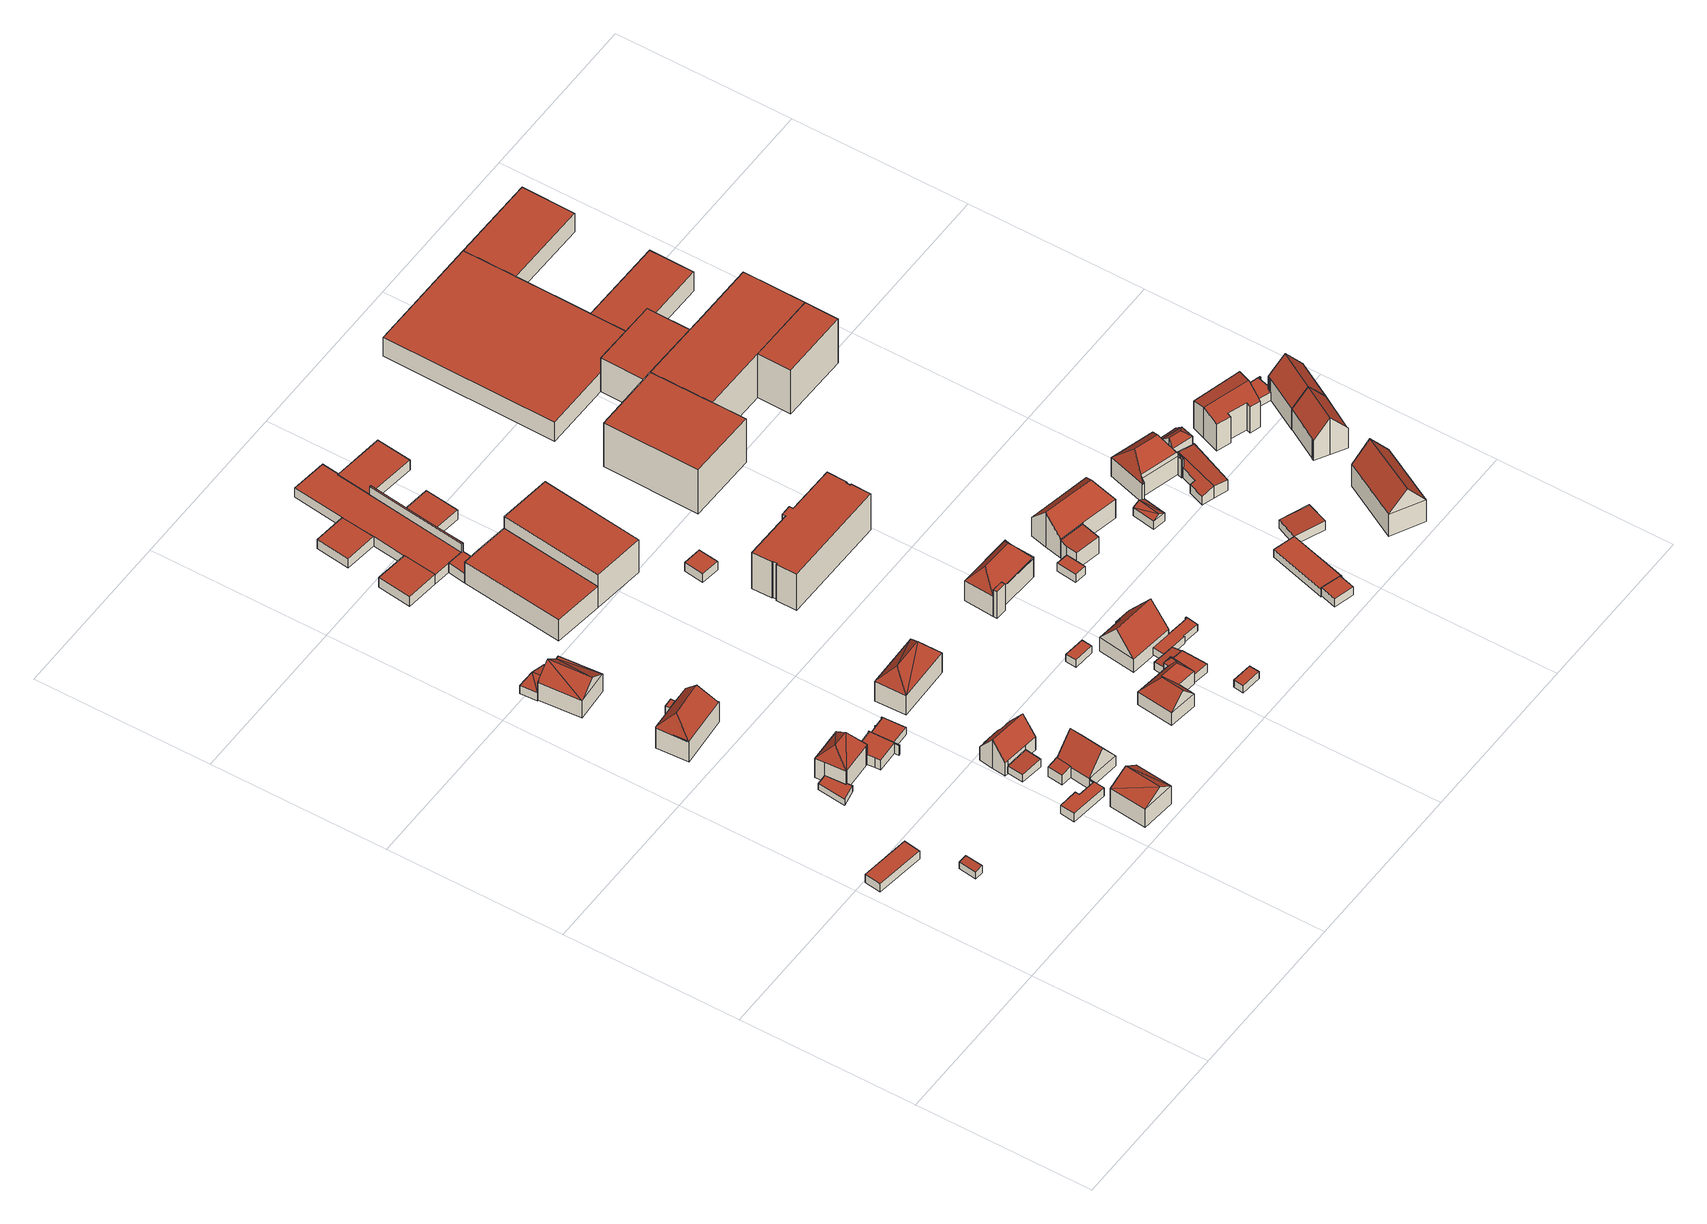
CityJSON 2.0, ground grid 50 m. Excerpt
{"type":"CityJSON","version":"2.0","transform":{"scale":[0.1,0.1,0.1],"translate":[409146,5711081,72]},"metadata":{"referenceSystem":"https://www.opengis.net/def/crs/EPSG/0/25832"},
"CityObjects":{
"building1":{"type":"Building","attributes":{"Gemeindeschluessel":"05978036","Geometrietyp2DReferenz":"3000","function":"31001_2460","roofType":"1000","measuredHeight":2.79},"geometry":[{"type":"MultiSurface","lod":"2","boundaries":[[[0,1,2,3]],[[1,4,5,2]],[[4,6,7,5]],[[6,0,3,7]],[[6,4,1,0]],[[3,2,5,7]]],"semantics":{"surfaces":[{"type":"WallSurface"},{"type":"RoofSurface"},{"type":"GroundSurface"}],"values":[0,0,0,0,1,2]}}]},
"building2":{"type":"Building","attributes":{"Gemeindeschluessel":"05978036","Geometrietyp2DReferenz":"3000","function":"31001_1310","roofType":"2100","measuredHeight":2.6},"geometry":[{"type":"MultiSurface","lod":"2","boundaries":[[[8,9,10,11]],[[9,12,13,10]],[[12,14,15,13]],[[14,8,11,15]],[[14,12,9,8]],[[11,10,13,15]]],"semantics":{"surfaces":[{"type":"WallSurface"},{"type":"RoofSurface"},{"type":"GroundSurface"}],"values":[0,0,0,0,1,2]}}]},
"building3":{"type":"Building","attributes":{"Gemeindeschluessel":"05978036","Geometrietyp2DReferenz":"3000","function":"31001_2460","roofType":"1000","measuredHeight":2.14},"geometry":[{"type":"MultiSurface","lod":"2","boundaries":[[[16,17,18,19]],[[17,20,21,18]],[[20,22,23,21]],[[22,24,25,23]],[[24,26,27,25]],[[26,16,19,27]],[[26,24,22,20,17,16]],[[19,18,21,23,25,27]]],"semantics":{"surfaces":[{"type":"WallSurface"},{"type":"RoofSurface"},{"type":"GroundSurface"}],"values":[0,0,0,0,0,0,1,2]}}]},
"building4":{"type":"Building","attributes":{"Gemeindeschluessel":"05978036","Geometrietyp2DReferenz":"3000","function":"31001_1000","roofType":"3200","measuredHeight":11.29},"geometry":[{"type":"MultiSurface","lod":"2","boundaries":[[[28,29,30,31]],[[29,32,33,30]],[[32,34,35,33]],[[34,36,37,35]],[[36,38,25,37]],[[38,39,23,25]],[[39,40,21,23]],[[40,41,42,21]],[[41,28,31,42]],[[32,29,28,43]],[[41,40,39,44]],[[28,44,43]],[[44,28,41]],[[39,43,44]],[[43,39,38,36,34,32]],[[31,30,33,35,37,25,23,21,42]]],"semantics":{"surfaces":[{"type":"WallSurface"},{"type":"RoofSurface"},{"type":"GroundSurface"}],"values":[0,0,0,0,0,0,0,0,0,1,1,1,1,1,1,2]}}]},
"building5":{"type":"Building","attributes":{"Gemeindeschluessel":"05978036","Geometrietyp2DReferenz":"3000","function":"31001_1000"},"children":["building5-1","building5-2"]},
"building5-1":{"type":"BuildingPart","attributes":{"roofType":"5000","measuredHeight":12.42},"parents":["building5"],"geometry":[{"type":"MultiSurface","lod":"2","boundaries":[[[45,46,47,48,49]],[[50,51,52,53]],[[49,54,55]],[[45,49,55,51,50,46]],[[55,54,52,51]],[[54,56,57,53,52]],[[47,58,59,60,61,48]],[[58,47,46,50,53]],[[53,50,46]],[[61,60,56,54]],[[59,58,53,57]],[[60,59,57,56]],[[48,61,54,49]],[[45,49,54]]],"semantics":{"surfaces":[{"type":"WallSurface"},{"type":"RoofSurface"},{"type":"GroundSurface"},{"type":"ClosureSurface"}],"values":[0,1,1,1,1,0,2,0,3,0,0,3,0,3]}}]},
"building5-2":{"type":"BuildingPart","attributes":{"roofType":"1000","measuredHeight":7.14},"parents":["building5"],"geometry":[{"type":"MultiSurface","lod":"2","boundaries":[[[62,63,64,65]],[[63,66,56,60,64]],[[67,62,65,59,57]],[[67,66,63,62]],[[65,64,60,59]],[[57,56,66,67]],[[59,60,56,57]]],"semantics":{"surfaces":[{"type":"WallSurface"},{"type":"RoofSurface"},{"type":"GroundSurface"},{"type":"ClosureSurface"}],"values":[0,0,0,1,2,0,3]}}]},
"building6":{"type":"Building","attributes":{"Gemeindeschluessel":"05978036","Geometrietyp2DReferenz":"3000","function":"31001_2460","roofType":"1000","measuredHeight":2.9},"geometry":[{"type":"MultiSurface","lod":"2","boundaries":[[[68,69,70,71]],[[69,72,73,70]],[[72,74,75,73]],[[74,76,77,75]],[[76,78,79,77]],[[78,80,81,79]],[[80,82,83,81]],[[82,68,71,83]],[[82,80,78,76,74,72,69,68]],[[71,70,73,75,77,79,81,83]]],"semantics":{"surfaces":[{"type":"WallSurface"},{"type":"RoofSurface"},{"type":"GroundSurface"}],"values":[0,0,0,0,0,0,0,0,1,2]}}]},
"building7":{"type":"Building","attributes":{"Gemeindeschluessel":"05978036","Geometrietyp2DReferenz":"3000","function":"31001_1000","roofType":"5000","measuredHeight":9.85},"geometry":[{"type":"MultiSurface","lod":"2","boundaries":[[[84,85,86,87]],[[85,88,89,86]],[[88,90,91,89]],[[90,92,93,91]],[[92,84,87,93]],[[85,90,88]],[[85,94,90]],[[94,85,95]],[[95,92,94]],[[92,95,84]],[[85,84,95]],[[92,90,94]],[[87,86,89,91,93]]],"semantics":{"surfaces":[{"type":"WallSurface"},{"type":"RoofSurface"},{"type":"GroundSurface"}],"values":[0,0,0,0,0,1,1,1,1,1,0,0,2]}}]},
"building8":{"type":"Building","attributes":{"Gemeindeschluessel":"05978036","Geometrietyp2DReferenz":"3000","function":"31001_1000","roofType":"1000","measuredHeight":3.39},"geometry":[{"type":"MultiSurface","lod":"2","boundaries":[[[96,97,98,99]],[[97,100,101,98]],[[100,102,103,101]],[[102,104,105,103]],[[104,106,107,105]],[[106,108,109,107]],[[108,110,111,109]],[[110,112,113,111]],[[112,114,115,113]],[[114,116,117,115]],[[116,118,119,117]],[[118,120,121,119]],[[120,96,99,121]],[[120,118,116,114,112,110,108,106,104,102,100,97,96]],[[99,98,101,103,105,107,109,111,113,115,117,119,121]]],"semantics":{"surfaces":[{"type":"WallSurface"},{"type":"RoofSurface"},{"type":"GroundSurface"}],"values":[0,0,0,0,0,0,0,0,0,0,0,0,0,1,2]}}]},
"building9":{"type":"Building","attributes":{"Gemeindeschluessel":"05978036","Geometrietyp2DReferenz":"3000","function":"31001_2460","roofType":"3100","measuredHeight":3.76},"geometry":[{"type":"MultiSurface","lod":"2","boundaries":[[[122,123,124,125]],[[123,126,127,124]],[[126,128,129,127]],[[128,122,125,129]],[[126,123,130]],[[122,128,131]],[[130,122,131]],[[122,130,123]],[[126,131,128]],[[131,126,130]],[[125,124,127,129]]],"semantics":{"surfaces":[{"type":"WallSurface"},{"type":"RoofSurface"},{"type":"GroundSurface"}],"values":[0,0,0,0,0,0,1,1,1,1,2]}}]},
"building10":{"type":"Building","attributes":{"Gemeindeschluessel":"05978036","Geometrietyp2DReferenz":"3000","function":"31001_1000","roofType":"3100","measuredHeight":9.38},"geometry":[{"type":"MultiSurface","lod":"2","boundaries":[[[132,133,134,135]],[[133,136,137,134]],[[136,138,139,137]],[[138,132,135,139]],[[136,133,140]],[[132,138,141]],[[133,141,140]],[[141,133,132]],[[140,138,136]],[[138,140,141]],[[135,134,137,139]]],"semantics":{"surfaces":[{"type":"WallSurface"},{"type":"RoofSurface"},{"type":"GroundSurface"}],"values":[0,0,0,0,0,0,1,1,1,1,2]}}]},
"building11":{"type":"Building","attributes":{"Gemeindeschluessel":"05978036","Geometrietyp2DReferenz":"3000","function":"31001_2460","roofType":"2100","measuredHeight":2.69},"geometry":[{"type":"MultiSurface","lod":"2","boundaries":[[[142,143,144,145]],[[143,146,147,144]],[[146,148,149,147]],[[148,142,145,149]],[[148,146,143,142]],[[145,144,147,149]]],"semantics":{"surfaces":[{"type":"WallSurface"},{"type":"RoofSurface"},{"type":"GroundSurface"}],"values":[0,0,0,0,1,2]}}]},
"building12":{"type":"Building","attributes":{"Gemeindeschluessel":"05978036","Geometrietyp2DReferenz":"3000","function":"31001_2460","roofType":"1000","measuredHeight":2.43},"geometry":[{"type":"MultiSurface","lod":"2","boundaries":[[[150,151,111,152]],[[151,153,109,111]],[[153,154,155,109]],[[154,156,157,155]],[[156,158,159,157]],[[158,160,161,159]],[[160,162,163,161]],[[162,164,165,163]],[[164,166,167,165]],[[166,150,152,167]],[[166,164,162,160,158,156,154,153,151,150]],[[152,111,109,155,157,159,161,163,165,167]]],"semantics":{"surfaces":[{"type":"WallSurface"},{"type":"RoofSurface"},{"type":"GroundSurface"}],"values":[0,0,0,0,0,0,0,0,0,0,1,2]}}]},
"building13":{"type":"Building","attributes":{"Gemeindeschluessel":"05978036","Geometrietyp2DReferenz":"3000","function":"31001_1000","roofType":"3100","measuredHeight":9.82},"geometry":[{"type":"MultiSurface","lod":"2","boundaries":[[[168,169,170,171]],[[169,172,173,170]],[[172,174,175,173]],[[174,176,177,175]],[[176,178,179,177]],[[178,180,181,179]],[[180,182,183,181]],[[182,184,185,183]],[[184,186,187,185]],[[186,188,189,187]],[[188,190,191,189]],[[190,168,171,191]],[[186,184,182,180,178,176,174,172]],[[172,169,168,190,188,186]],[[171,170,173,175,177,179,181,183,185,187,189,191]]],"semantics":{"surfaces":[{"type":"WallSurface"},{"type":"RoofSurface"},{"type":"GroundSurface"}],"values":[0,0,0,0,0,0,0,0,0,0,0,0,1,1,2]}}]},
"building14":{"type":"Building","attributes":{"Gemeindeschluessel":"05978036","Geometrietyp2DReferenz":"3000","function":"31001_1000"},"children":["building14-1","building14-2"]},
"building14-1":{"type":"BuildingPart","attributes":{"roofType":"2100","measuredHeight":3.89},"parents":["building14"],"geometry":[{"type":"MultiSurface","lod":"2","boundaries":[[[192,193,194,195,196]],[[193,197,198,194]],[[197,199,200,201,198]],[[199,197,193,192]],[[195,194,198,201]],[[196,200,199,192]],[[196,195,201,200]]],"semantics":{"surfaces":[{"type":"WallSurface"},{"type":"RoofSurface"},{"type":"GroundSurface"},{"type":"ClosureSurface"}],"values":[0,0,0,1,2,0,3]}}]},
"building14-2":{"type":"BuildingPart","attributes":{"roofType":"3100","measuredHeight":9.96},"parents":["building14"],"geometry":[{"type":"MultiSurface","lod":"2","boundaries":[[[200,202,203,201]],[[202,204,205,203]],[[204,206,207,205]],[[206,208,209,207]],[[208,196,195,209]],[[196,208,210,211,212,200]],[[202,212,211,204]],[[206,210,208]],[[204,211,210,206]],[[200,212,202]],[[195,201,203,205,207,209]],[[201,195,196,200]]],"semantics":{"surfaces":[{"type":"WallSurface"},{"type":"RoofSurface"},{"type":"GroundSurface"},{"type":"ClosureSurface"}],"values":[0,0,0,0,0,1,1,0,0,0,2,3]}}]},
"building15":{"type":"Building","attributes":{"Gemeindeschluessel":"05978036","Geometrietyp2DReferenz":"3000","function":"31001_1000","roofType":"3200","measuredHeight":11.88},"geometry":[{"type":"MultiSurface","lod":"2","boundaries":[[[213,214,215,216]],[[214,217,218,215]],[[217,219,220,218]],[[219,213,216,220]],[[217,214,221]],[[213,219,222]],[[214,222,221]],[[222,214,213]],[[219,221,222]],[[221,219,217]],[[216,215,218,220]]],"semantics":{"surfaces":[{"type":"WallSurface"},{"type":"RoofSurface"},{"type":"GroundSurface"}],"values":[0,0,0,0,1,1,1,1,1,1,2]}}]},
"building16":{"type":"Building","attributes":{"Gemeindeschluessel":"05978036","Geometrietyp2DReferenz":"3000","function":"31001_3021"},"children":["building16-1","building16-2"]},
"building16-1":{"type":"BuildingPart","attributes":{"roofType":"1000","measuredHeight":11.34},"parents":["building16"],"geometry":[{"type":"MultiSurface","lod":"2","boundaries":[[[223,224,225,226,227]],[[228,229,230,231,232]],[[229,223,227,230]],[[229,228,224,223]],[[227,226,231,230]],[[232,225,224,228]],[[232,231,226,225]]],"semantics":{"surfaces":[{"type":"WallSurface"},{"type":"RoofSurface"},{"type":"GroundSurface"},{"type":"ClosureSurface"}],"values":[0,0,0,1,2,0,3]}}]},
"building16-2":{"type":"BuildingPart","attributes":{"roofType":"1000","measuredHeight":7.27},"parents":["building16"],"geometry":[{"type":"MultiSurface","lod":"2","boundaries":[[[233,234,235,236]],[[234,237,238,235]],[[237,232,231,238]],[[225,233,236,226]],[[225,232,237,234,233]],[[236,235,238,231,226]],[[226,231,232,225]]],"semantics":{"surfaces":[{"type":"WallSurface"},{"type":"RoofSurface"},{"type":"GroundSurface"},{"type":"ClosureSurface"}],"values":[0,0,0,0,1,2,3]}}]},
"building17":{"type":"Building","attributes":{"Gemeindeschluessel":"05978036","Geometrietyp2DReferenz":"3000","function":"51009_1610"},"children":["building17-1","building17-2","building17-3","building17-4","building17-5","building17-6"]},
"building17-1":{"type":"BuildingPart","attributes":{"roofType":"9999","measuredHeight":6.06},"parents":["building17"],"geometry":[{"type":"MultiSurface","lod":"2","boundaries":[[[239,240,241,242,243,244]],[[245,246,239,244]],[[244,243,247,248,245]],[[243,242,249,250,247]],[[251,249,242,241]],[[241,240,252,253,251]],[[240,239,254,252]],[[245,248,254,246]],[[251,253,250,249]],[[254,248,247,250,253,252]]],"semantics":{"surfaces":[{"type":"RoofSurface"},{"type":"WallSurface"},{"type":"GroundSurface"}],"values":[0,1,1,1,1,1,1,1,1,2]}}]},
"building17-2":{"type":"BuildingPart","attributes":{"roofType":"1000","measuredHeight":3.27},"parents":["building17"],"geometry":[{"type":"MultiSurface","lod":"2","boundaries":[[[255,256,238,247]],[[256,257,235,238]],[[257,258,259,260,235]],[[258,257,256,255,261]],[[247,238,235,260,250]],[[249,259,258,261]],[[247,250,249,261,255]],[[249,250,260,259]]],"semantics":{"surfaces":[{"type":"WallSurface"},{"type":"RoofSurface"},{"type":"GroundSurface"},{"type":"ClosureSurface"}],"values":[0,0,0,1,2,0,3,3]}}]},
"building17-3":{"type":"BuildingPart","attributes":{"roofType":"1000","measuredHeight":3.23},"parents":["building17"],"geometry":[{"type":"MultiSurface","lod":"2","boundaries":[[[259,262,263,260]],[[264,265,266,267]],[[268,269,270,271]],[[268,272,273,269]],[[272,274,275,273]],[[274,276,277,275]],[[276,278,279,277]],[[278,251,253,279]],[[251,278,276,274,272,268,271,265,264,262,259,249]],[[250,260,263,267,266,270,269,273,275,277,279,253]],[[250,249,259,260]],[[267,263,262,264]],[[271,270,266,265]],[[250,253,251,249]]],"semantics":{"surfaces":[{"type":"WallSurface"},{"type":"RoofSurface"},{"type":"GroundSurface"},{"type":"ClosureSurface"}],"values":[0,0,0,0,0,0,0,0,1,2,3,3,3,3]}}]},
"building17-4":{"type":"BuildingPart","attributes":{"roofType":"1000","measuredHeight":3.2},"parents":["building17"],"geometry":[{"type":"MultiSurface","lod":"2","boundaries":[[[265,280,281,266]],[[280,282,283,281]],[[282,268,269,283]],[[268,271,270,269]],[[271,268,282,280,265]],[[266,281,283,269,270]],[[266,270,271,265]]],"semantics":{"surfaces":[{"type":"WallSurface"},{"type":"RoofSurface"},{"type":"GroundSurface"},{"type":"ClosureSurface"}],"values":[0,0,0,0,1,2,3]}}]},
"building17-5":{"type":"BuildingPart","attributes":{"roofType":"1000","measuredHeight":3.27},"parents":["building17"],"geometry":[{"type":"MultiSurface","lod":"2","boundaries":[[[284,285,286,263,262]],[[285,287,288,286]],[[287,289,264,267,288]],[[289,287,285,284]],[[263,286,288,267]],[[262,264,289,284]],[[262,263,267,264]]],"semantics":{"surfaces":[{"type":"WallSurface"},{"type":"RoofSurface"},{"type":"GroundSurface"},{"type":"ClosureSurface"}],"values":[0,0,0,1,2,0,3]}}]},
"building17-6":{"type":"BuildingPart","attributes":{"roofType":"1000","measuredHeight":3.23},"parents":["building17"],"geometry":[{"type":"MultiSurface","lod":"2","boundaries":[[[246,290,291,254]],[[290,292,293,291]],[[292,245,248,293]],[[245,292,290,246]],[[254,291,293,248]],[[254,248,245,246]]],"semantics":{"surfaces":[{"type":"WallSurface"},{"type":"RoofSurface"},{"type":"GroundSurface"},{"type":"ClosureSurface"}],"values":[0,0,0,1,2,3]}}]},
"building18":{"type":"Building","attributes":{"Gemeindeschluessel":"05978036","Geometrietyp2DReferenz":"3000","function":"31001_1000","roofType":"5000","measuredHeight":8.84},"geometry":[{"type":"MultiSurface","lod":"2","boundaries":[[[294,295,296,297]],[[295,298,299,296]],[[298,300,301,299]],[[300,302,303,301]],[[302,304,305,303]],[[304,306,307,305]],[[306,308,309,307]],[[308,294,297,309]],[[310,311,312,313,308,306]],[[314,310,306,304]],[[314,304,302]],[[311,310,314,302,300]],[[312,311,300,298]],[[315,313,312,298,295]],[[315,295,294]],[[313,315,294,308]],[[297,296,299,301,303,305,307,309]]],"semantics":{"surfaces":[{"type":"WallSurface"},{"type":"RoofSurface"},{"type":"GroundSurface"}],"values":[0,0,0,0,0,0,0,0,1,1,0,1,1,1,1,1,2]}}]},
"building19":{"type":"Building","attributes":{"Gemeindeschluessel":"05978036","Geometrietyp2DReferenz":"3000","function":"31001_2460","roofType":"1000","measuredHeight":2.48},"geometry":[{"type":"MultiSurface","lod":"2","boundaries":[[[316,317,318,319]],[[317,320,321,318]],[[320,322,323,321]],[[322,316,319,323]],[[322,320,317,316]],[[319,318,321,323]]],"semantics":{"surfaces":[{"type":"WallSurface"},{"type":"RoofSurface"},{"type":"GroundSurface"}],"values":[0,0,0,0,1,2]}}]},
"building20":{"type":"Building","attributes":{"Gemeindeschluessel":"05978036","Geometrietyp2DReferenz":"3000","function":"51009_1610","roofType":"1000","measuredHeight":2.85},"geometry":[{"type":"MultiSurface","lod":"2","boundaries":[[[324,325,326,327]],[[325,328,329,326]],[[328,330,331,329]],[[330,332,333,331]],[[332,324,327,333]],[[332,330,328,325,324]],[[327,326,329,331,333]]],"semantics":{"surfaces":[{"type":"WallSurface"},{"type":"RoofSurface"},{"type":"GroundSurface"}],"values":[0,0,0,0,0,1,2]}}]},
"building21":{"type":"Building","attributes":{"Gemeindeschluessel":"05978036","Geometrietyp2DReferenz":"3000","function":"31001_2460","roofType":"1000","measuredHeight":2.46},"geometry":[{"type":"MultiSurface","lod":"2","boundaries":[[[334,335,336,337]],[[335,338,339,336]],[[338,340,341,339]],[[340,334,337,341]],[[340,338,335,334]],[[337,336,339,341]]],"semantics":{"surfaces":[{"type":"WallSurface"},{"type":"RoofSurface"},{"type":"GroundSurface"}],"values":[0,0,0,0,1,2]}}]},
"building22":{"type":"Building","attributes":{"Gemeindeschluessel":"05978036","Geometrietyp2DReferenz":"3000","function":"31001_2460","roofType":"2100","measuredHeight":2.98},"geometry":[{"type":"MultiSurface","lod":"2","boundaries":[[[342,343,344,297]],[[343,345,346,344]],[[345,347,348,346]],[[347,349,350,348]],[[349,351,296,350]],[[351,342,297,296]],[[351,349,347,345,343,342]],[[297,344,346,348,350,296]]],"semantics":{"surfaces":[{"type":"WallSurface"},{"type":"RoofSurface"},{"type":"GroundSurface"}],"values":[0,0,0,0,0,0,1,2]}}]},
"building23":{"type":"Building","attributes":{"Gemeindeschluessel":"05978036","Geometrietyp2DReferenz":"3000","function":"31001_2460","roofType":"1000","measuredHeight":2.88},"geometry":[{"type":"MultiSurface","lod":"2","boundaries":[[[352,353,354,355]],[[353,356,357,354]],[[356,358,359,357]],[[358,352,355,359]],[[358,356,353,352]],[[355,354,357,359]]],"semantics":{"surfaces":[{"type":"WallSurface"},{"type":"RoofSurface"},{"type":"GroundSurface"}],"values":[0,0,0,0,1,2]}}]},
"building24":{"type":"Building","attributes":{"Gemeindeschluessel":"05978036","Geometrietyp2DReferenz":"3000","function":"31001_1000","roofType":"5000","measuredHeight":11.38},"geometry":[{"type":"MultiSurface","lod":"2","boundaries":[[[360,361,362,363]],[[361,364,365,362]],[[364,366,367,365]],[[366,368,369,367]],[[368,370,371,369]],[[370,360,363,371]],[[372,368,366,364,361,373]],[[370,372,373,360]],[[361,360,373]],[[370,368,372]],[[363,362,365,367,369,371]]],"semantics":{"surfaces":[{"type":"WallSurface"},{"type":"RoofSurface"},{"type":"GroundSurface"}],"values":[0,0,0,0,0,0,1,1,0,0,2]}}]},
"building25":{"type":"Building","attributes":{"Gemeindeschluessel":"05978036","Geometrietyp2DReferenz":"3000","function":"31001_2460","roofType":"1000","measuredHeight":2.45},"geometry":[{"type":"MultiSurface","lod":"2","boundaries":[[[374,375,376,377]],[[375,378,379,376]],[[378,380,381,379]],[[380,382,383,381]],[[382,384,385,383]],[[384,386,387,385]],[[386,388,389,387]],[[388,390,391,389]],[[390,392,393,391]],[[392,374,377,393]],[[392,390,388,386,384,382,380,378,375,374]],[[377,376,379,381,383,385,387,389,391,393]]],"semantics":{"surfaces":[{"type":"WallSurface"},{"type":"RoofSurface"},{"type":"GroundSurface"}],"values":[0,0,0,0,0,0,0,0,0,0,1,2]}}]},
"building26":{"type":"Building","attributes":{"Gemeindeschluessel":"05978036","Geometrietyp2DReferenz":"3000","function":"31001_3021","roofType":"1000","measuredHeight":3.35},"geometry":[{"type":"MultiSurface","lod":"2","boundaries":[[[394,395,396,397]],[[395,398,399,396]],[[398,400,401,399]],[[400,402,403,401]],[[402,404,405,403]],[[404,394,397,405]],[[404,402,400,398,395,394]],[[397,396,399,401,403,405]]],"semantics":{"surfaces":[{"type":"WallSurface"},{"type":"RoofSurface"},{"type":"GroundSurface"}],"values":[0,0,0,0,0,0,1,2]}}]},
"building27":{"type":"Building","attributes":{"Gemeindeschluessel":"05978036","Geometrietyp2DReferenz":"3000","function":"31001_3010","roofType":"1000","measuredHeight":12.51},"geometry":[{"type":"MultiSurface","lod":"2","boundaries":[[[406,407,408,409]],[[407,410,411,408]],[[410,412,413,411]],[[412,414,415,413]],[[414,416,417,415]],[[416,418,419,417]],[[418,420,421,419]],[[420,422,423,421]],[[422,424,425,423]],[[424,426,427,425]],[[426,428,429,427]],[[428,430,431,429]],[[430,432,433,431]],[[432,434,435,433]],[[434,436,437,435]],[[436,406,409,437]],[[436,434,432,430,428,426,424,422,420,418,416,414,412,410,407,406]],[[409,408,411,413,415,417,419,421,423,425,427,429,431,433,435,437]]],"semantics":{"surfaces":[{"type":"WallSurface"},{"type":"RoofSurface"},{"type":"GroundSurface"}],"values":[0,0,0,0,0,0,0,0,0,0,0,0,0,0,0,0,1,2]}}]},
"building28":{"type":"Building","attributes":{"Gemeindeschluessel":"05978036","Geometrietyp2DReferenz":"3000","function":"31001_1000"},"children":["building28-1","building28-2"]},
"building28-1":{"type":"BuildingPart","attributes":{"roofType":"1000","measuredHeight":9.23},"parents":["building28"],"geometry":[{"type":"MultiSurface","lod":"2","boundaries":[[[438,439,440,441]],[[439,442,443,444,440]],[[445,438,441,446,447]],[[445,442,439,438]],[[441,440,444,446]],[[447,443,442,445]],[[446,444,443,447]]],"semantics":{"surfaces":[{"type":"WallSurface"},{"type":"RoofSurface"},{"type":"GroundSurface"},{"type":"ClosureSurface"}],"values":[0,0,0,1,2,0,3]}}]},
"building28-2":{"type":"BuildingPart","attributes":{"roofType":"5000","measuredHeight":11.9},"parents":["building28"],"geometry":[{"type":"MultiSurface","lod":"2","boundaries":[[[443,448,449,444]],[[448,450,451,449]],[[450,452,453,454,451]],[[452,450,455,456,453]],[[457,448,443]],[[457,456,455,448]],[[453,456,457,443,447]],[[450,448,455]],[[454,446,444,449,451]],[[446,454,453,447]],[[444,446,447,443]],[[453,452,447]]],"semantics":{"surfaces":[{"type":"WallSurface"},{"type":"RoofSurface"},{"type":"GroundSurface"},{"type":"ClosureSurface"}],"values":[0,0,0,1,1,1,1,0,2,0,3,3]}}]},
"building29":{"type":"Building","attributes":{"Gemeindeschluessel":"05978036","Geometrietyp2DReferenz":"3000","function":"31001_2460","roofType":"1000","measuredHeight":2.79},"geometry":[{"type":"MultiSurface","lod":"2","boundaries":[[[458,459,460,461]],[[459,462,463,460]],[[462,464,465,463]],[[464,466,467,465]],[[466,458,461,467]],[[466,464,462,459,458]],[[461,460,463,465,467]]],"semantics":{"surfaces":[{"type":"WallSurface"},{"type":"RoofSurface"},{"type":"GroundSurface"}],"values":[0,0,0,0,0,1,2]}}]},
"building30":{"type":"Building","attributes":{"Gemeindeschluessel":"05978036","Geometrietyp2DReferenz":"3000","function":"31001_2460","roofType":"1000","measuredHeight":2.77},"geometry":[{"type":"MultiSurface","lod":"2","boundaries":[[[468,469,470,471]],[[469,472,473,470]],[[472,474,475,473]],[[474,468,471,475]],[[474,472,469,468]],[[471,470,473,475]]],"semantics":{"surfaces":[{"type":"WallSurface"},{"type":"RoofSurface"},{"type":"GroundSurface"}],"values":[0,0,0,0,1,2]}}]},
"building31":{"type":"Building","attributes":{"Gemeindeschluessel":"05978036","Geometrietyp2DReferenz":"3000","function":"31001_1000"},"children":["building31-1","building31-2"]},
"building31-1":{"type":"BuildingPart","attributes":{"roofType":"2100","measuredHeight":6.04},"parents":["building31"],"geometry":[{"type":"MultiSurface","lod":"2","boundaries":[[[476,477,478,479]],[[477,480,481,478]],[[480,482,483,481]],[[484,476,479,485]],[[484,482,480,477,476]],[[479,478,481,483,485]],[[485,483,482,484]]],"semantics":{"surfaces":[{"type":"WallSurface"},{"type":"RoofSurface"},{"type":"GroundSurface"},{"type":"ClosureSurface"}],"values":[0,0,0,0,1,2,3]}}]},
"building31-2":{"type":"BuildingPart","attributes":{"roofType":"5000","measuredHeight":11.86},"parents":["building31"],"geometry":[{"type":"MultiSurface","lod":"2","boundaries":[[[486,487,488,489]],[[487,490,491,488]],[[490,492,493,491]],[[492,494,484,485,493]],[[495,486,489,483,482]],[[492,490,496]],[[490,487,486,496]],[[486,495,494,492,496]],[[489,488,491,493,485,483]],[[482,484,494,495]],[[482,483,485,484]]],"semantics":{"surfaces":[{"type":"WallSurface"},{"type":"RoofSurface"},{"type":"GroundSurface"},{"type":"ClosureSurface"}],"values":[0,0,0,0,0,1,1,1,2,0,3]}}]},
"building32":{"type":"Building","attributes":{"Gemeindeschluessel":"05978036","Geometrietyp2DReferenz":"3000","function":"31001_2460","roofType":"1000","measuredHeight":2.61},"geometry":[{"type":"MultiSurface","lod":"2","boundaries":[[[497,498,499,500]],[[498,501,502,499]],[[501,503,504,502]],[[503,505,506,504]],[[505,497,500,506]],[[505,503,501,498,497]],[[500,499,502,504,506]]],"semantics":{"surfaces":[{"type":"WallSurface"},{"type":"RoofSurface"},{"type":"GroundSurface"}],"values":[0,0,0,0,0,1,2]}}]},
"building33":{"type":"Building","attributes":{"Gemeindeschluessel":"05978036","Geometrietyp2DReferenz":"3000","function":"31001_2460","roofType":"3100","measuredHeight":3.88},"geometry":[{"type":"MultiSurface","lod":"2","boundaries":[[[507,508,509,510]],[[508,511,512,509]],[[511,513,514,512]],[[513,507,510,514]],[[511,508,515]],[[507,513,516]],[[516,508,507]],[[508,516,515]],[[513,515,516]],[[515,513,511]],[[510,509,512,514]]],"semantics":{"surfaces":[{"type":"WallSurface"},{"type":"RoofSurface"},{"type":"GroundSurface"}],"values":[0,0,0,0,0,0,1,1,1,1,2]}}]},
"building34":{"type":"Building","attributes":{"Gemeindeschluessel":"05978036","Geometrietyp2DReferenz":"3000","function":"31001_2460","roofType":"2100","measuredHeight":3.1},"geometry":[{"type":"MultiSurface","lod":"2","boundaries":[[[517,518,519,520]],[[518,501,521,519]],[[501,522,523,521]],[[522,517,520,523]],[[522,501,518,517]],[[520,519,521,523]]],"semantics":{"surfaces":[{"type":"WallSurface"},{"type":"RoofSurface"},{"type":"GroundSurface"}],"values":[0,0,0,0,1,2]}}]},
"building35":{"type":"Building","attributes":{"Gemeindeschluessel":"05978036","Geometrietyp2DReferenz":"3000","function":"31001_1000","roofType":"5000","measuredHeight":12.34},"geometry":[{"type":"MultiSurface","lod":"2","boundaries":[[[524,525,526,527]],[[525,528,529,526]],[[528,530,531,529]],[[530,532,533,531]],[[532,534,535,533]],[[534,536,537,535]],[[536,538,539,537]],[[538,540,541,539]],[[540,542,543,541]],[[542,544,545,543]],[[544,524,527,545]],[[540,538,536,546,547,548,549,542]],[[550,551,552,534,532]],[[546,536,534,552]],[[530,551,547,546,552,551,550]],[[542,549,524,544]],[[530,550,532]],[[528,551,530]],[[525,548,547,551,528]],[[524,549,548,525]],[[527,526,529,531,533,535,537,539,541,543,545]]],"semantics":{"surfaces":[{"type":"WallSurface"},{"type":"RoofSurface"},{"type":"GroundSurface"}],"values":[0,0,0,0,0,0,0,0,0,0,0,1,1,1,1,1,0,0,0,0,2]}}]},
"building36":{"type":"Building","attributes":{"Gemeindeschluessel":"05978036","Geometrietyp2DReferenz":"3000","function":"31001_1000","roofType":"3100","measuredHeight":4.16},"geometry":[{"type":"MultiSurface","lod":"2","boundaries":[[[553,554,545,555]],[[554,556,543,545]],[[556,557,541,543]],[[557,558,559,541]],[[558,560,561,559]],[[560,562,563,561]],[[562,564,565,563]],[[564,566,567,565]],[[566,568,569,567]],[[568,570,571,569]],[[570,553,555,571]],[[566,564,562,560,558]],[[558,557,556,554,553,570,568,566]],[[555,545,543,541,559,561,563,565,567,569,571]]],"semantics":{"surfaces":[{"type":"WallSurface"},{"type":"RoofSurface"},{"type":"GroundSurface"}],"values":[0,0,0,0,0,0,0,0,0,0,0,1,1,2]}}]},
"building37":{"type":"Building","attributes":{"name":"Medienzentrum","Gemeindeschluessel":"05978036","Geometrietyp2DReferenz":"3000","function":"31001_3021"},"children":["building37-1","building37-2","building37-3","building37-4","building37-5","building37-6","building37-7"]},
"building37-1":{"type":"BuildingPart","attributes":{"roofType":"1000","measuredHeight":6.6},"parents":["building37"],"geometry":[{"type":"MultiSurface","lod":"2","boundaries":[[[572,573,574,575]],[[576,577,578,579,580]],[[577,572,575,578]],[[577,576,581,573,572]],[[575,574,582,579,578]],[[582,574,573,581,583]],[[580,583,581,576]],[[580,579,582,583]]],"semantics":{"surfaces":[{"type":"WallSurface"},{"type":"RoofSurface"},{"type":"GroundSurface"},{"type":"ClosureSurface"}],"values":[0,0,0,1,2,3,0,3]}}]},
"building37-2":{"type":"BuildingPart","attributes":{"roofType":"1000","measuredHeight":15.23},"parents":["building37"],"geometry":[{"type":"MultiSurface","lod":"2","boundaries":[[[584,585,586,587]],[[584,588,589,585]],[[588,590,591,589]],[[590,588,584,587]],[[586,585,589,591]],[[587,586,591,590]]],"semantics":{"surfaces":[{"type":"WallSurface"},{"type":"RoofSurface"},{"type":"GroundSurface"},{"type":"ClosureSurface"}],"values":[0,0,0,1,2,3]}}]},
"building37-3":{"type":"BuildingPart","attributes":{"roofType":"1000","measuredHeight":11.52},"parents":["building37"],"geometry":[{"type":"MultiSurface","lod":"2","boundaries":[[[592,593,594,595,596]],[[597,598,599,574,573]],[[597,593,592,598]],[[599,596,595,582,574]],[[596,599,598,592]],[[573,581,583,594,593,597]],[[573,574,582,583,581]],[[583,582,595,594]]],"semantics":{"surfaces":[{"type":"WallSurface"},{"type":"RoofSurface"},{"type":"GroundSurface"},{"type":"ClosureSurface"}],"values":[0,0,1,2,3,0,3,3]}}]},
"building37-4":{"type":"BuildingPart","attributes":{"roofType":"1000","measuredHeight":15.18},"parents":["building37"],"geometry":[{"type":"MultiSurface","lod":"2","boundaries":[[[590,600,601,591]],[[602,592,596]],[[603,604,605,599,598]],[[604,587,586,605]],[[604,603,602,606,600,590,587]],[[586,591,601,607,596,599,605]],[[591,586,587,590]],[[607,601,600,606]],[[596,607,606,602]],[[598,592,602,603]],[[598,599,596,592]]],"semantics":{"surfaces":[{"type":"WallSurface"},{"type":"RoofSurface"},{"type":"GroundSurface"},{"type":"ClosureSurface"}],"values":[0,0,0,0,1,2,3,3,3,0,3]}}]},
"building37-5":{"type":"BuildingPart","attributes":{"roofType":"1000","measuredHeight":6.44},"parents":["building37"],"geometry":[{"type":"MultiSurface","lod":"2","boundaries":[[[608,609,610,611]],[[609,612,613,610]],[[612,614,615,613]],[[614,612,609,608]],[[611,610,613,615]],[[611,615,614,608]]],"semantics":{"surfaces":[{"type":"WallSurface"},{"type":"RoofSurface"},{"type":"GroundSurface"},{"type":"ClosureSurface"}],"values":[0,0,0,1,2,3]}}]},
"building37-6":{"type":"BuildingPart","attributes":{"roofType":"1000","measuredHeight":15.22},"parents":["building37"],"geometry":[{"type":"MultiSurface","lod":"2","boundaries":[[[616,602,596,617]],[[618,619,601,600]],[[618,620,621,619]],[[620,616,617,621]],[[620,618,600,606,602,616]],[[617,596,607,601,619,621]],[[606,607,596,602]],[[600,601,607,606]]],"semantics":{"surfaces":[{"type":"WallSurface"},{"type":"RoofSurface"},{"type":"GroundSurface"},{"type":"ClosureSurface"}],"values":[0,0,0,0,1,2,3,3]}}]},
"building37-7":{"type":"BuildingPart","attributes":{"roofType":"1000","measuredHeight":6.45},"parents":["building37"],"geometry":[{"type":"MultiSurface","lod":"2","boundaries":[[[580,579,615,614]],[[594,622,623,595]],[[622,624,625,623]],[[624,608,611,625]],[[608,624,622,594,583,580,614]],[[615,579,582,595,623,625,611]],[[582,579,580,583]],[[582,583,594,595]],[[614,615,611,608]]],"semantics":{"surfaces":[{"type":"WallSurface"},{"type":"RoofSurface"},{"type":"GroundSurface"},{"type":"ClosureSurface"}],"values":[0,0,0,0,1,2,3,3,3]}}]},
"building38":{"type":"Building","attributes":{"Gemeindeschluessel":"05978036","Geometrietyp2DReferenz":"3000","function":"31001_1000","roofType":"3100","measuredHeight":13.95},"geometry":[{"type":"MultiSurface","lod":"2","boundaries":[[[626,627,628,629]],[[627,630,631,628]],[[630,632,633,631]],[[632,626,629,633]],[[630,627,634]],[[626,632,635]],[[627,626,635,634]],[[632,630,634,635]],[[629,628,631,633]]],"semantics":{"surfaces":[{"type":"WallSurface"},{"type":"RoofSurface"},{"type":"GroundSurface"}],"values":[0,0,0,0,0,0,1,1,2]}}]},
"building39":{"type":"Building","attributes":{"Gemeindeschluessel":"05978036","Geometrietyp2DReferenz":"3000","function":"31001_1000"},"children":["building39-1","building39-2"]},
"building39-1":{"type":"BuildingPart","attributes":{"roofType":"5000","measuredHeight":9.09},"parents":["building39"],"geometry":[{"type":"MultiSurface","lod":"2","boundaries":[[[636,637,638,639]],[[637,640,641,638]],[[640,642,643,641]],[[642,644,645,643]],[[644,646,647,645]],[[640,637,636,648]],[[636,646,644,648]],[[644,642,640,648]],[[647,639,638,641,643,645]],[[636,639,647,646]]],"semantics":{"surfaces":[{"type":"WallSurface"},{"type":"RoofSurface"},{"type":"GroundSurface"},{"type":"ClosureSurface"}],"values":[0,0,0,0,0,1,1,1,2,3]}}]},
"building39-2":{"type":"BuildingPart","attributes":{"roofType":"2100","measuredHeight":6.36},"parents":["building39"],"geometry":[{"type":"MultiSurface","lod":"2","boundaries":[[[649,636,639,650]],[[651,652,647,646]],[[651,653,654,652]],[[653,655,656,654]],[[655,649,650,656]],[[655,653,651,646,636,649]],[[650,639,647,652,654,656]],[[636,646,647,639]]],"semantics":{"surfaces":[{"type":"WallSurface"},{"type":"RoofSurface"},{"type":"GroundSurface"},{"type":"ClosureSurface"}],"values":[0,0,0,0,0,1,2,3]}}]},
"building40":{"type":"Building","attributes":{"Gemeindeschluessel":"05978036","Geometrietyp2DReferenz":"3000","function":"31001_1000","roofType":"3100","measuredHeight":10.6},"geometry":[{"type":"MultiSurface","lod":"2","boundaries":[[[657,658,659,660]],[[658,661,662,659]],[[661,663,664,662]],[[663,665,666,664]],[[665,667,668,666]],[[667,669,670,668]],[[669,671,672,670]],[[671,673,674,672]],[[673,675,676,674]],[[675,677,678,676]],[[677,657,660,678]],[[673,671,669,667]],[[667,665,663,661,658,657,677,675,673]],[[660,659,662,664,666,668,670,672,674,676,678]]],"semantics":{"surfaces":[{"type":"WallSurface"},{"type":"RoofSurface"},{"type":"GroundSurface"}],"values":[0,0,0,0,0,0,0,0,0,0,0,1,1,2]}}]},
"building41":{"type":"Building","attributes":{"Gemeindeschluessel":"05978036","Geometrietyp2DReferenz":"3000","function":"31001_1000","roofType":"3100","measuredHeight":12.55},"geometry":[{"type":"MultiSurface","lod":"2","boundaries":[[[679,680,681,682]],[[680,683,684,681]],[[683,685,686,684]],[[685,687,688,686]],[[687,689,690,688]],[[689,691,692,690]],[[691,693,694,692]],[[693,695,696,694]],[[695,697,698,696]],[[697,679,682,698]],[[693,691,689,687,685,683]],[[683,680,679,697,695,693]],[[682,681,684,686,688,690,692,694,696,698]]],"semantics":{"surfaces":[{"type":"WallSurface"},{"type":"RoofSurface"},{"type":"GroundSurface"}],"values":[0,0,0,0,0,0,0,0,0,0,1,1,2]}}]},
"building42":{"type":"Building","attributes":{"Gemeindeschluessel":"05978036","Geometrietyp2DReferenz":"3000","function":"31001_1000","roofType":"1000","measuredHeight":2.79},"geometry":[{"type":"MultiSurface","lod":"2","boundaries":[[[699,700,701,702]],[[700,703,704,701]],[[703,705,706,704]],[[705,707,708,706]],[[707,709,710,708]],[[709,711,712,710]],[[711,713,714,712]],[[713,715,716,714]],[[715,717,718,716]],[[717,719,720,718]],[[719,721,722,720]],[[721,699,702,722]],[[721,719,717,715,713,711,709,707,705,703,700,699]],[[702,701,704,706,708,710,712,714,716,718,720,722]]],"semantics":{"surfaces":[{"type":"WallSurface"},{"type":"RoofSurface"},{"type":"GroundSurface"}],"values":[0,0,0,0,0,0,0,0,0,0,0,0,1,2]}}]},
"building43":{"type":"Building","attributes":{"Gemeindeschluessel":"05978036","Geometrietyp2DReferenz":"3000","function":"31001_1000","roofType":"3100","measuredHeight":12.73},"geometry":[{"type":"MultiSurface","lod":"2","boundaries":[[[723,685,724,725]],[[685,683,726,724]],[[683,680,727,726]],[[680,728,729,727]],[[728,730,731,729]],[[730,732,733,731]],[[732,734,735,733]],[[734,736,737,735]],[[736,738,739,737]],[[738,740,741,739]],[[740,742,743,741]],[[742,723,725,743]],[[738,736,734,732,730,728,680,683]],[[683,685,723,742,740,738]],[[725,724,726,727,729,731,733,735,737,739,741,743]]],"semantics":{"surfaces":[{"type":"WallSurface"},{"type":"RoofSurface"},{"type":"GroundSurface"}],"values":[0,0,0,0,0,0,0,0,0,0,0,0,1,1,2]}}]}
},
"vertices":[
[8,478,71],[149,459,71],[149,459,43],[8,478,43],[142,411,71],[142,411,43],[2,431,71],[2,431,43],
[182,260,74],[157,263,71],[157,263,48],[182,260,48],[164,314,71],[164,314,48],[188,311,74],[188,311,48],
[193,658,58],[202,738,58],[202,738,37],[193,658,37],[233,740,58],[233,740,37],[236,682,58],[236,682,37],[240,682,58],[240,682,37],[241,667,58],[241,667,37],
[331,772,103],[334,718,103],[334,718,37],[331,772,37],[336,688,103],[336,688,37],[332,687,103],[332,687,37],[330,687,103],[330,687,37],[240,682,103],[236,682,103],[233,740,103],[231,767,103],[231,767,37],[305,728,150],[257,726,150],
[263,1059,97],[117,1048,97],[117,1048,27],[263,1059,27],[263,1059,94],[117,1048,94],[134,1097,152],[110,1139,101],[110,1139,97],[256,1150,97],[237,1106,152],[207,1147,97],[181,1145,97],[110,1139,27],[181,1145,27],[207,1147,27],[256,1150,27],
[180,1158,99],[206,1160,99],[206,1160,27],[180,1158,27],[207,1147,99],[181,1145,99],
[437,168,80],[442,210,80],[442,210,51],[437,168,51],[497,204,80],[497,204,51],[496,192,80],[496,192,51],[546,186,80],[546,186,51],[547,197,80],[547,197,51],[551,197,80],[551,197,51],[546,155,80],[546,155,51],
[90,1460,82],[179,1466,82],[179,1466,22],[90,1460,22],[189,1467,82],[189,1467,22],[198,1347,82],[198,1347,22],[99,1340,82],[99,1340,22],[146,1343,120],[137,1463,120],
[332,687,73],[336,688,73],[336,688,39],[332,687,39],[334,718,73],[334,718,39],[395,722,73],[395,722,39],[395,724,73],[395,724,39],[398,725,73],[398,725,39],[398,722,73],[398,722,39],[400,659,73],[400,659,39],[401,639,73],[401,639,39],[398,638,73],[398,638,39],[397,652,73],[397,652,39],[334,649,73],[334,649,39],[334,664,73],[334,664,39],
[90,1460,46],[87,1509,46],[87,1509,19],[90,1460,19],[176,1498,46],[176,1498,19],[179,1466,46],[179,1466,19],[131,1503,57],[134,1463,57],
[512,16,118],[523,122,118],[523,122,55],[512,16,55],[620,112,118],[620,112,55],[609,6,118],[609,6,55],[579,116,149],[568,11,149],
[484,387,74],[549,379,77],[549,379,50],[484,387,50],[543,333,77],[543,333,50],[479,341,74],[479,341,50],
[464,662,63],[400,659,63],[464,662,39],[398,722,63],[427,724,63],[427,724,39],[427,727,63],[427,727,39],[429,727,63],[429,727,39],[430,724,63],[430,724,39],[458,726,63],[458,726,39],[458,729,63],[458,729,39],[461,729,63],[461,729,39],
[484,387,92],[475,388,92],[475,388,46],[484,387,46],[480,427,144],[480,427,46],[485,467,92],[485,467,46],[512,464,92],[512,464,46],[513,475,76],[513,475,46],[566,469,76],[566,469,46],[564,457,92],[564,457,46],[595,454,92],[595,454,46],[590,414,144],[590,414,46],[585,375,92],[585,375,46],[549,379,92],[549,379,46],
[554,255,88],[523,258,82],[523,258,49],[554,255,49],[554,255,84],[528,302,82],[528,302,49],[560,298,88],[560,298,84],[560,298,49],
[656,286,84],[656,286,49],[644,186,84],[644,186,49],[551,197,84],[551,197,49],[547,197,84],[547,197,49],[551,197,89],[596,192,149],[608,292,149],
[514,784,105],[676,789,105],[676,789,38],[514,784,38],[679,702,105],[679,702,38],[517,697,105],[517,697,38],[638,744,157],[546,741,157],
[572,1491,128],[424,1509,128],[424,1509,88],[424,1509,15],[572,1491,15],[459,1798,128],[607,1780,128],[607,1780,15],[459,1798,15],[459,1798,88],
[282,1527,88],[317,1816,88],[317,1816,15],[282,1527,15],[368,1810,88],[368,1810,15],
[398,2051,76],[409,2144,76],[406,2145,76],[370,1860,76],[374,1859,76],[386,1955,76],[386,1955,47],[398,2051,47],[374,1859,15],[386,1955,15],[370,1860,47],[370,1860,15],[406,2145,47],[409,2144,15],[406,2145,15],[398,2051,15],
[374,1859,48],[368,1810,48],[317,1816,48],[323,1866,48],[323,1866,47],[323,1866,15],[370,1860,48],
[275,1872,47],[275,1872,15],[286,1967,47],[298,2062,47],[298,2062,15],[286,1967,15],[308,2158,47],[308,2158,15],[309,2158,15],[309,2158,47],[326,2305,47],[326,2305,15],[427,2292,47],[427,2292,15],[421,2243,47],[421,2243,15],[418,2243,47],[418,2243,15],
[205,2073,47],[205,2073,15],[217,2169,47],[217,2169,15],
[275,1872,48],[181,1883,48],[181,1883,15],[193,1979,48],[193,1979,15],[286,1967,48],
[491,2040,47],[491,2040,15],[479,1943,47],[479,1943,15],
[949,252,95],[975,249,95],[975,249,52],[949,252,52],[966,176,95],[966,176,52],[911,183,95],[911,183,52],[905,136,95],[905,136,52],[824,146,95],[824,146,52],[837,251,95],[837,251,52],[947,237,95],[947,237,52],[872,205,141],[885,215,128],[941,208,128],[959,223,110],[864,141,141],[961,237,110],
[863,473,71],[923,466,71],[923,466,46],[863,473,46],[920,437,71],[920,437,46],[861,442,71],[861,442,46],
[1012,170,83],[966,176,83],[966,176,54],[1012,170,54],[975,249,83],[975,249,54],[1016,244,83],[1016,244,54],[1014,205,83],[1014,205,54],
[1007,91,79],[1065,85,79],[1065,85,55],[1007,91,55],[1062,56,79],[1062,56,55],[1003,62,79],[1003,62,55],
[949,252,81],[953,281,77],[953,281,52],[988,276,77],[988,276,52],[1017,273,77],[1017,273,52],[1016,244,81],[1016,244,52],[975,249,81],
[630,1348,42],[637,1404,42],[637,1404,13],[630,1348,13],[690,1398,42],[690,1398,13],[683,1341,42],[683,1341,13],
[923,319,91],[936,425,92],[936,425,46],[923,319,46],[1012,416,92],[1012,416,46],[1014,431,73],[1014,431,46],[1063,425,73],[1063,425,46],[1049,304,91],[1049,304,46],[1055,358,159],[930,373,159],
[988,276,75],[992,311,75],[992,311,51],[988,276,51],[1049,304,75],[1049,304,51],[1113,296,75],[1113,296,51],[1114,300,75],[1114,300,51],[1118,300,75],[1118,300,51],[1113,264,75],[1113,264,51],[1063,270,75],[1063,270,51],[1063,267,75],[1063,267,51],[1017,273,75],[1017,273,51],
[406,2145,48],[418,2243,48],[418,2243,14],[406,2145,14],[421,2243,48],[421,2243,14],[563,2225,48],[563,2225,14],[551,2126,48],[551,2126,14],[409,2144,48],[409,2144,14],
[824,1251,132],[855,1251,132],[855,1251,7],[824,1251,7],[855,1240,132],[855,1240,7],[997,1238,132],[997,1238,7],[996,1181,132],[996,1181,7],[993,1181,132],[993,1181,7],[992,1169,132],[992,1169,7],[996,1169,132],[996,1169,7],[995,1112,132],[995,1112,7],[681,1116,132],[681,1116,7],[681,1173,132],[681,1173,7],[685,1173,132],[685,1173,7],[685,1186,132],[685,1186,7],[682,1186,132],[682,1186,7],[682,1243,132],[682,1243,7],[824,1241,132],[824,1241,7],
[929,688,129],[897,690,129],[897,690,37],[929,688,37],[898,701,129],[898,701,105],[898,701,37],[930,699,129],[930,699,37],[930,699,105],
[903,786,105],[903,786,37],[1062,776,105],[1062,776,37],[1057,692,105],[1057,692,101],[1057,692,37],[1062,776,110],[1023,740,156],[930,745,156],
[1092,596,70],[1099,653,70],[1099,653,42],[1092,596,42],[1134,648,70],[1134,648,42],[1130,618,70],[1130,618,42],[1127,591,70],[1127,591,42],
[1358,36,78],[1371,83,78],[1371,83,50],[1358,36,50],[1427,67,78],[1427,67,50],[1415,21,78],[1415,21,50],
[1202,603,98],[1130,618,98],[1130,618,41],[1202,603,41],[1134,648,100],[1134,648,41],[1140,670,102],[1140,670,41],[1213,655,102],[1213,655,41],
[1151,719,160],[1162,767,105],[1162,767,41],[1151,719,41],[1341,730,105],[1341,730,41],[1320,633,105],[1320,633,41],[1213,655,105],[1140,670,105],[1298,688,160],
[1371,83,72],[1417,248,72],[1417,248,45],[1371,83,45],[1479,231,72],[1479,231,45],[1433,66,72],[1433,66,45],[1427,67,72],[1427,67,45],
[1387,595,69],[1375,530,69],[1375,530,41],[1387,595,41],[1338,537,69],[1338,537,41],[1350,602,69],[1350,602,41],[1357,533,80],[1369,598,80],
[1586,259,69],[1561,197,72],[1561,197,41],[1586,259,41],[1479,231,41],[1506,292,69],[1506,292,41],
[1512,572,106],[1516,586,106],[1516,586,43],[1512,572,43],[1405,618,106],[1405,618,43],[1401,605,106],[1401,605,43],[1395,607,106],[1395,607,43],[1426,715,106],[1426,715,43],[1549,679,106],[1549,679,43],[1545,665,106],[1545,665,43],[1529,609,106],[1529,609,43],[1518,570,106],[1518,570,43],[1515,571,106],[1515,571,43],[1502,633,166],[1513,587,122],[1516,586,116],[1515,581,116],[1395,606,106],[1405,618,122],[1433,653,166],
[1497,524,77],[1515,571,78],[1497,524,43],[1518,570,79],[1529,609,78],[1546,604,85],[1546,604,43],[1589,591,79],[1589,591,43],[1593,590,79],[1593,590,43],[1538,459,80],[1538,459,43],[1500,472,85],[1500,472,43],[1466,483,71],[1466,483,43],[1483,529,72],[1483,529,43],
[1407,1886,76],[1210,1888,76],[1210,1888,10],[1407,1886,10],[1161,2016,76],[1408,2012,76],[1408,2012,10],[1161,2016,10],[1161,2016,75],[1159,1889,76],[1159,1889,10],[1159,1889,75],
[1401,1473,162],[1401,1473,10],[1403,1567,10],[1403,1567,162],[1201,1475,162],[1201,1475,10],[1202,1570,162],[1202,1570,10],
[1013,1749,125],[1015,1891,125],[1015,1891,75],[1015,1891,10],[1013,1749,10],[1210,1888,125],[1208,1746,125],[1208,1746,10],
[1013,1572,162],[1013,1572,10],[1013,1749,162],[1208,1746,162],[1405,1744,162],[1405,1744,10],[1012,1572,162],[1012,1572,10],
[1165,2380,75],[1413,2377,75],[1413,2377,10],[1165,2380,10],[1411,2226,75],[1411,2226,10],[1164,2229,75],[1164,2229,10],
[815,1751,162],[815,1751,10],[1012,1477,162],[1012,1477,10],[811,1480,162],[811,1480,10],
[820,1893,75],[820,1893,10],[826,2384,75],[826,2384,10],
[1620,56,124],[1707,219,124],[1707,219,49],[1620,56,49],[1795,172,124],[1795,172,49],[1708,8,124],[1708,8,49],[1751,196,188],[1664,32,188],
[1600,630,107],[1589,591,107],[1589,591,44],[1600,630,44],[1588,591,108],[1588,591,44],[1529,609,107],[1529,609,44],[1532,620,135],[1532,620,44],[1540,648,107],[1540,648,44],[1566,610,135],
[1606,651,86],[1606,651,44],[1545,665,89],[1545,665,44],[1602,649,89],[1602,649,44],[1603,652,86],[1603,652,44],
[1726,519,129],[1730,531,132],[1730,531,39],[1726,519,39],[1677,550,133],[1677,550,39],[1673,539,130],[1673,539,39],[1634,553,130],[1634,553,39],[1652,602,145],[1652,602,39],[1666,639,133],[1666,639,39],[1806,602,132],[1806,602,39],[1783,560,145],[1783,560,39],[1781,556,144],[1781,556,39],[1755,509,129],[1755,509,39],
[1732,346,114],[1786,441,114],[1786,441,45],[1732,346,45],[1825,419,171],[1825,419,45],[1865,397,114],[1865,397,45],[1811,302,113],[1811,302,45],[1811,301,113],[1811,301,45],[1809,296,113],[1809,296,45],[1768,319,171],[1768,319,45],[1729,341,114],[1729,341,45],[1732,347,113],[1732,347,45],
[1861,583,70],[1850,543,70],[1850,543,42],[1861,583,42],[1844,546,70],[1844,546,42],[1841,541,70],[1841,541,42],[1842,541,70],[1842,541,42],[1838,535,70],[1838,535,42],[1805,547,70],[1805,547,42],[1781,556,70],[1781,556,42],[1806,602,70],[1806,602,42],[1862,586,70],[1862,586,42],[1867,585,70],[1867,585,42],[1866,582,70],[1866,582,42],
[1921,496,113],[1865,397,44],[1921,496,44],[1825,419,44],[1786,441,44],[1838,535,114],[1838,535,44],[1842,541,114],[1842,541,44],[1841,541,113],[1841,541,44],[1844,546,113],[1844,546,44],[1850,543,122],[1850,543,44],[1884,524,171],[1884,524,44],[1924,501,113],[1924,501,44],[1922,496,113],[1922,496,44]
]}
